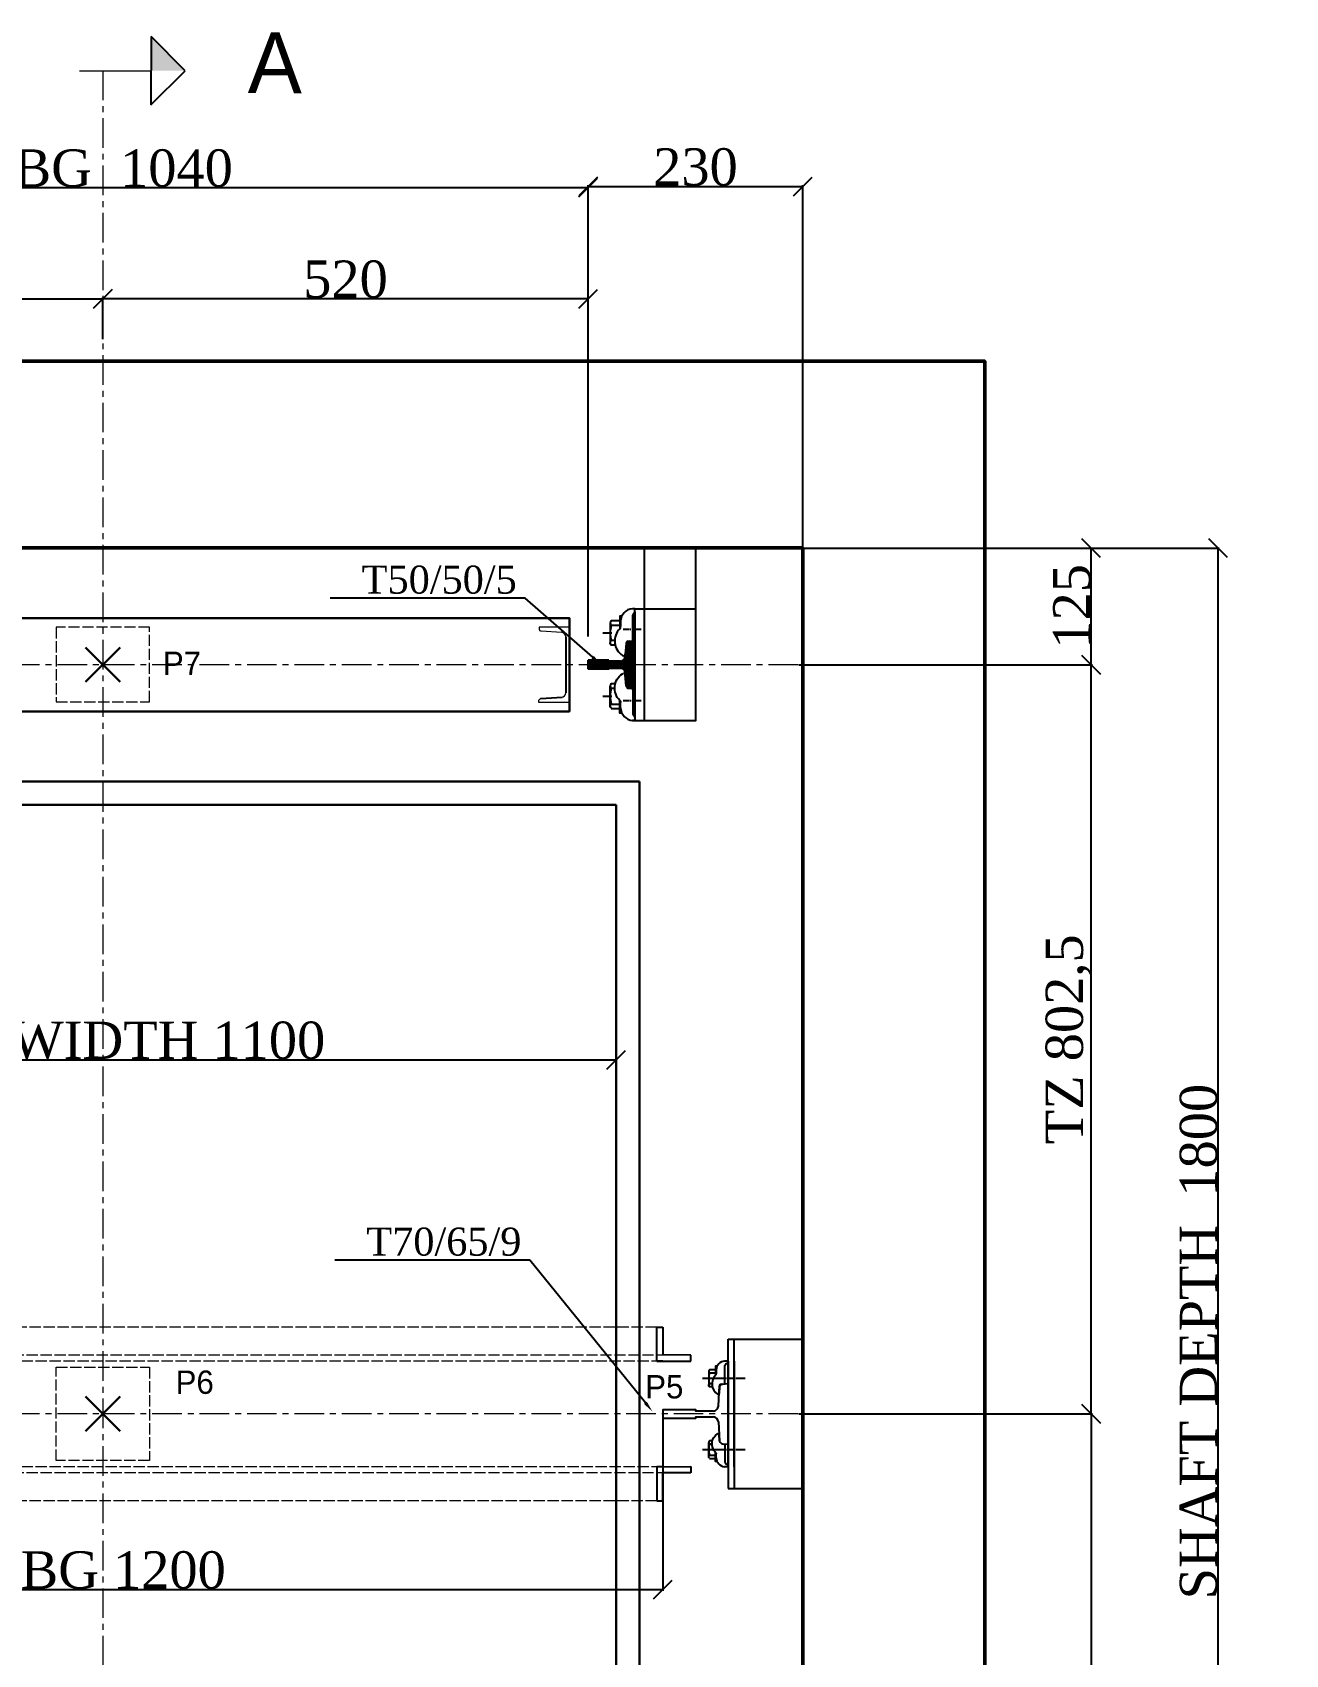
# Model space of a CAD drawing. Header units: millimetres. Extents: x -665 to 20582, y -27797 to 160.
# Drawn here: x 1153 to 2496, y -1739 to -1 of the extents above; entities that cross this region are included whole.
import ezdxf
from ezdxf import colors
from ezdxf.entities.mleader import LeaderData, LeaderLine
from ezdxf.math import Vec2, Vec3

# ---------------------------------------------------------------- set-up
doc = ezdxf.new("R2010")
doc.units = ezdxf.units.MM
for name, pattern in [('ACAD_ISO02W100', [15, 12, -3]), ('ACAD_ISO10W100', [18, 12, -3, 0, -3]), ('CENTER', [50.8, 31.75, -6.35, 6.35, -6.35]), ('CENTER2', [28.575, 19.05, -3.175, 3.175, -3.175])]:
    doc.linetypes.add(name, pattern=pattern)
for name, color, linetype in [('7', 6, 'ACAD_ISO10W100'), ('PDF_0', 7, 'Continuous'), ('PDF_gide rail', 7, 'Continuous')]:
    doc.layers.add(name, color=color, linetype=linetype)
for name, color, linetype, lineweight in [('Car', 3, 'Continuous', 18), ('CL', 2, 'CENTER', 0), ('DL', 8, 'ACAD_ISO02W100', 0), ('step&guides', 3, 'Continuous', 30), ('Wall', 1, 'Continuous', 50)]:
    doc.layers.add(name, color=color, linetype=linetype, lineweight=lineweight)
doc.styles.add('nassar2', font='cent.shx', dxfattribs={"height": 60})
doc.styles.add('top', font='cent.shx', dxfattribs={"height": 40})
doc.dimstyles.new('top', dxfattribs={"dimtxt": 35, "dimasz": 20, "dimexe": 1.25, "dimexo": 0.625, "dimtad": 1, "dimtxsty": 'top', "dimblk": 'OBLIQUE', "dimcen": 2.5, "dimadec": 0, "dimazin": 0, "dimtfac": 1, "dimtmove": 0, "dimatfit": 3, "dimldrblk": 'OBLIQUE', "dimfxl": 1, "dimarcsym": 0})
pattern_1 = [(45, (18743.22477, -10049.84649), (-0.08838834765, 0.08838834765), [])]

# ---------------------------------------------------------------- blocks, each defined once
blk = doc.blocks.new('_Oblique')
at = {"color": 0, "linetype": 'ByBlock', "lineweight": -2}
blk.add_line((-0.5, -0.5), (0.5, 0.5), dxfattribs=at)
blk = doc.blocks.new('*D3')
at = {"color": 0, "lineweight": -2, "transparency": 16777216}
for p, q in [((708.8, -552.9), (708.8, -285.3)), ((708.8, -286.6), (1228.8, -286.6)), ((1228.8, -321), (1228.8, -285.3))]:
    blk.add_line(p, q, dxfattribs=at)
at = {"layer": 'Defpoints', "color": 0, "transparency": 16777216}
for p in [(1228.8, -286.6), (1228.8, -321.6), (708.8, -553.6)]:
    blk.add_point(p, dxfattribs=at)
at = {"color": 0, "lineweight": -2, "transparency": 16777216, "xscale": 20, "yscale": 20, "zscale": 20, "rotation": 180}
blk.add_blockref('_Oblique', (708.8, -286.6), dxfattribs=at)
at = {"color": 0, "lineweight": -2, "transparency": 16777216, "xscale": 20, "yscale": 20, "zscale": 20}
blk.add_blockref('_Oblique', (1228.8, -286.6), dxfattribs=at)
at = {"color": 0, "transparency": 16777216, "insert": (968.8, -265.9), "char_height": 40, "attachment_point": 5, "style": 'top'}
blk.add_mtext('520', dxfattribs=at)
blk = doc.blocks.new('*D4')
at = {"color": 0, "lineweight": -2, "transparency": 16777216}
for p, q in [((1228.8, -329.8), (1228.8, -285.3)), ((1748.8, -286.6), (1228.8, -286.6)), ((1748.8, -552.9), (1748.8, -285.3))]:
    blk.add_line(p, q, dxfattribs=at)
at = {"layer": 'Defpoints', "color": 0, "transparency": 16777216}
for p in [(1228.8, -286.6), (1228.8, -330.4), (1748.8, -553.6)]:
    blk.add_point(p, dxfattribs=at)
at = {"color": 0, "lineweight": -2, "transparency": 16777216, "xscale": 20, "yscale": 20, "zscale": 20, "rotation": 180}
blk.add_blockref('_Oblique', (1228.8, -286.6), dxfattribs=at)
at = {"color": 0, "lineweight": -2, "transparency": 16777216, "xscale": 20, "yscale": 20, "zscale": 20}
blk.add_blockref('_Oblique', (1748.8, -286.6), dxfattribs=at)
at = {"color": 0, "transparency": 16777216, "insert": (1488.8, -265.9), "char_height": 40, "attachment_point": 5, "style": 'top'}
blk.add_mtext('520', dxfattribs=at)
blk = doc.blocks.new('*D5')
at = {"color": 0, "lineweight": -2, "transparency": 16777216}
for p, q in [((708.8, -648.2), (708.8, -166.3)), ((708.8, -167.5), (1748.8, -167.5)), ((1748.8, -648.2), (1748.8, -166.3))]:
    blk.add_line(p, q, dxfattribs=at)
at = {"layer": 'Defpoints', "color": 0, "transparency": 16777216}
for p in [(1748.8, -167.5), (708.8, -648.8), (1748.8, -648.8)]:
    blk.add_point(p, dxfattribs=at)
at = {"color": 0, "lineweight": -2, "transparency": 16777216, "xscale": 20, "yscale": 20, "zscale": 20, "rotation": 180}
blk.add_blockref('_Oblique', (708.8, -167.5), dxfattribs=at)
at = {"color": 0, "lineweight": -2, "transparency": 16777216, "xscale": 20, "yscale": 20, "zscale": 20}
blk.add_blockref('_Oblique', (1748.8, -167.5), dxfattribs=at)
at = {"color": 0, "transparency": 16777216, "insert": (1228.8, -146.9), "char_height": 40, "attachment_point": 5, "style": 'top'}
blk.add_mtext('DBG  1040', dxfattribs=at)
blk = doc.blocks.new('*D7')
at = {"color": 0, "lineweight": -2, "transparency": 16777216}
for p, q in [((1748.8, -648.2), (1748.8, -165)), ((1748.8, -166.3), (1978.8, -166.3)), ((1978.8, -677.9), (1978.8, -165))]:
    blk.add_line(p, q, dxfattribs=at)
at = {"layer": 'Defpoints', "color": 0, "transparency": 16777216}
for p in [(1978.8, -166.3), (1748.8, -648.8), (1978.8, -678.6)]:
    blk.add_point(p, dxfattribs=at)
at = {"color": 0, "lineweight": -2, "transparency": 16777216, "xscale": 20, "yscale": 20, "zscale": 20, "rotation": 180}
blk.add_blockref('_Oblique', (1748.8, -166.3), dxfattribs=at)
at = {"color": 0, "lineweight": -2, "transparency": 16777216, "xscale": 20, "yscale": 20, "zscale": 20}
blk.add_blockref('_Oblique', (1978.8, -166.3), dxfattribs=at)
at = {"color": 0, "transparency": 16777216, "insert": (1863.8, -145.7), "char_height": 40, "attachment_point": 5, "style": 'top'}
blk.add_mtext('230', dxfattribs=at)
blk = doc.blocks.new('*D15')
at = {"color": 0, "lineweight": -2, "transparency": 16777216}
for p, q in [((2210.6, -553.6), (2289.2, -553.6)), ((2287.9, -678.6), (2287.9, -553.6)), ((1974.4, -678.6), (2289.2, -678.6))]:
    blk.add_line(p, q, dxfattribs=at)
at = {"layer": 'Defpoints', "color": 0, "transparency": 16777216}
for p in [(2210, -553.6), (2287.9, -553.6), (1973.8, -678.6)]:
    blk.add_point(p, dxfattribs=at)
at = {"color": 0, "lineweight": -2, "transparency": 16777216, "xscale": 20, "yscale": 20, "zscale": 20}
for p, rotation in [((2287.9, -553.6), 90), ((2287.9, -678.6), 270)]:
    blk.add_blockref('_Oblique', p, dxfattribs=dict(at, rotation=rotation))
at = {"color": 0, "transparency": 16777216, "insert": (2267.3, -616.1), "char_height": 40, "attachment_point": 5, "rotation": 90, "style": 'top'}
blk.add_mtext('125', dxfattribs=at)
blk = doc.blocks.new('*D16')
at = {"color": 0, "lineweight": -2, "transparency": 16777216}
for p, q in [((1974.4, -1481.1), (2289.2, -1481.1)), ((2287.9, -1481.1), (2287.9, -2353.6)), ((1979.4, -2353.6), (2289.2, -2353.6))]:
    blk.add_line(p, q, dxfattribs=at)
at = {"layer": 'Defpoints', "color": 0, "transparency": 16777216}
for p in [(1973.8, -1481.1), (1978.8, -2353.6), (2287.9, -2353.6)]:
    blk.add_point(p, dxfattribs=at)
at = {"color": 0, "lineweight": -2, "transparency": 16777216, "xscale": 20, "yscale": 20, "zscale": 20}
for p, rotation in [((2287.9, -1481.1), 90), ((2287.9, -2353.6), 270)]:
    blk.add_blockref('_Oblique', p, dxfattribs=dict(at, rotation=rotation))
at = {"color": 0, "transparency": 16777216, "insert": (2263.7, -1917.3), "char_height": 40, "attachment_point": 5, "rotation": 90, "style": 'top'}
blk.add_mtext('872,5', dxfattribs=at)
blk = doc.blocks.new('*D17')
at = {"color": 0, "lineweight": -2, "transparency": 16777216}
for p, q in [((1979.4, -678.6), (2289.2, -678.6)), ((2287.9, -1481.1), (2287.9, -678.6)), ((1974.4, -1481.1), (2289.2, -1481.1))]:
    blk.add_line(p, q, dxfattribs=at)
at = {"layer": 'Defpoints', "color": 0, "transparency": 16777216}
for p in [(1978.8, -678.6), (2287.9, -678.6), (1973.8, -1481.1)]:
    blk.add_point(p, dxfattribs=at)
at = {"color": 0, "lineweight": -2, "transparency": 16777216, "xscale": 20, "yscale": 20, "zscale": 20}
for p, rotation in [((2287.9, -678.6), 90), ((2287.9, -1481.1), 270)]:
    blk.add_blockref('_Oblique', p, dxfattribs=dict(at, rotation=rotation))
at = {"color": 0, "transparency": 16777216, "insert": (2263.7, -1079.8), "char_height": 40, "attachment_point": 5, "rotation": 90, "style": 'top'}
blk.add_mtext('TZ 802,5', dxfattribs=at)
blk = doc.blocks.new('*D29')
at = {"color": 0, "lineweight": -2, "transparency": 16777216}
for p, q in [((628.8, -1486.2), (628.8, -1670.4)), ((1828.8, -1477.2), (1828.8, -1670.4)), ((628.8, -1669.2), (1828.8, -1669.2))]:
    blk.add_line(p, q, dxfattribs=at)
at = {"layer": 'Defpoints', "color": 0, "transparency": 16777216}
for p in [(1828.8, -1476.6), (628.8, -1485.6), (1828.8, -1669.2)]:
    blk.add_point(p, dxfattribs=at)
at = {"color": 0, "lineweight": -2, "transparency": 16777216, "xscale": 20, "yscale": 20, "zscale": 20, "rotation": 180}
blk.add_blockref('_Oblique', (628.8, -1669.2), dxfattribs=at)
at = {"color": 0, "lineweight": -2, "transparency": 16777216, "xscale": 20, "yscale": 20, "zscale": 20}
blk.add_blockref('_Oblique', (1828.8, -1669.2), dxfattribs=at)
at = {"color": 0, "transparency": 16777216, "insert": (1228.8, -1648.5), "char_height": 40, "attachment_point": 5, "style": 'top'}
blk.add_mtext('DBG 1200', dxfattribs=at)
blk = doc.blocks.new('*D30')
at = {"color": 0, "lineweight": -2, "transparency": 16777216}
for p, q in [((678.8, -829.2), (678.8, -1103.1)), ((1778.8, -829.2), (1778.8, -1103.1)), ((678.8, -1101.9), (1778.8, -1101.9))]:
    blk.add_line(p, q, dxfattribs=at)
at = {"layer": 'Defpoints', "color": 0, "transparency": 16777216}
for p in [(678.8, -828.6), (1778.8, -828.6), (1778.8, -1101.9)]:
    blk.add_point(p, dxfattribs=at)
at = {"color": 0, "lineweight": -2, "transparency": 16777216, "xscale": 20, "yscale": 20, "zscale": 20, "rotation": 180}
blk.add_blockref('_Oblique', (678.8, -1101.9), dxfattribs=at)
at = {"color": 0, "lineweight": -2, "transparency": 16777216, "xscale": 20, "yscale": 20, "zscale": 20}
blk.add_blockref('_Oblique', (1778.8, -1101.9), dxfattribs=at)
at = {"color": 0, "transparency": 16777216, "insert": (1228.8, -1081.3), "char_height": 40, "attachment_point": 5, "style": 'top'}
blk.add_mtext('CAR WIDTH 1100', dxfattribs=at)
blk = doc.blocks.new('*D21')
at = {"color": 0, "lineweight": -2, "transparency": 16777216}
for p, q in [((1974.4, -553.6), (2424.9, -553.6)), ((2423.7, -2353.6), (2423.7, -553.6)), ((1974.4, -2353.6), (2424.9, -2353.6))]:
    blk.add_line(p, q, dxfattribs=at)
at = {"layer": 'Defpoints', "color": 0, "transparency": 16777216}
for p in [(1973.8, -553.6), (2423.7, -553.6), (1973.8, -2353.6)]:
    blk.add_point(p, dxfattribs=at)
at = {"color": 0, "lineweight": -2, "transparency": 16777216, "xscale": 20, "yscale": 20, "zscale": 20}
for p, rotation in [((2423.7, -553.6), 90), ((2423.7, -2353.6), 270)]:
    blk.add_blockref('_Oblique', p, dxfattribs=dict(at, rotation=rotation))
at = {"color": 0, "transparency": 16777216, "insert": (2403, -1403.6), "char_height": 40, "attachment_point": 5, "rotation": 90, "style": 'top'}
blk.add_mtext('SHAFT DEPTH  1800', dxfattribs=at)

msp = doc.modelspace()

# ---------------------------------------------------------------- hatches: boundary and pattern name
h = msp.add_hatch()
h.set_pattern_fill('ANSI31', color=256)
h.set_pattern_definition(pattern_1)
h.paths.add_polyline_path([(1798.807, -653.433), (1793.508, -653.433, 0.26508525), (1790.007, -656.117), (1788.193, -670.566, -0.36605419), (1783.615, -674.801), (1771.035, -674.801), (1771.035, -673.901), (1748.807, -673.901), (1748.807, -678.433), (1798.807, -678.433)])
h = msp.add_hatch()
h.set_pattern_fill('ANSI31', color=256)
h.set_pattern_definition(pattern_1)
edge = h.paths.add_edge_path()
edge.add_line((1798.807, -703.905), (1793.508, -703.905))
edge.add_arc((1794.112, -699.492), 4.453, 202.826875, 262.21404, ccw=False)
edge.add_line((1790.007, -701.22), (1788.193, -686.772))
edge.add_arc((1783.399, -687.362), 4.83, 7.012299, 87.433754)
edge.add_line((1783.615, -682.536), (1771.035, -682.536))
edge.add_line((1771.035, -682.536), (1771.035, -683.437))
edge.add_line((1771.035, -683.437), (1748.807, -683.437))
edge.add_line((1748.807, -683.437), (1748.807, -678.433))
edge.add_line((1748.807, -678.433), (1798.807, -678.433))
edge.add_line((1798.807, -678.433), (1798.807, -703.905))
at = {"layer": 'Car', "lineweight": 25, "ltscale": 4, "transparency": 16777216}
h = msp.add_hatch(color=256, dxfattribs=at)
h.dxf.hatch_style = 1
h.paths.add_polyline_path([(1280.475, -42.296), (1280.576, -5.545), (1317.005, -42.397)])

# ---------------------------------------------------------------- linework, layer by layer
for p, q in [((483.807, -553.551), (1973.807, -553.551)), ((1798.807, -653.669), (1798.807, -618.617)), ((1798.807, -618.617), (1864.219, -618.617)), ((1725.031, -648.833), (1725.031, -708.779)), ((1793.508, -653.433), (1798.807, -653.433)), ((1798.807, -653.669), (1798.807, -703.669)), ((1748.807, -673.783), (1748.807, -683.083)), ((1771.035, -673.783), (1748.807, -673.783)), ((1748.807, -673.783), (1748.807, -683.083)), ((1748.807, -683.083), (1748.807, -673.783)), ((1748.807, -673.901), (1748.807, -683.201)), ((1771.035, -673.901), (1748.807, -673.901)), ((1748.807, -673.901), (1748.807, -683.201)), ((1771.035, -674.801), (1771.035, -673.783)), ((1783.615, -674.801), (1771.035, -674.801)), ((1771.035, -683.083), (1748.807, -683.083)), ((1771.035, -683.201), (1748.807, -683.201)), ((1771.035, -682.064), (1771.035, -683.083)), ((1783.615, -682.153), (1771.035, -682.153)), ((1793.508, -703.433), (1798.672, -703.433)), ((1793.508, -703.433), (1798.807, -703.433)), ((1798.807, -703.669), (1798.807, -738.249)), ((1796.306, -738.249), (1864.219, -738.249)), ((1898.807, -1401.051), (1978.807, -1401.051)), ((1898.807, -1448.551), (1898.807, -1513.551)), ((1828.807, -1476.551), (1828.807, -1485.551)), ((1898.807, -1561.051), (1978.807, -1561.051))]:
    msp.add_line(p, q)
at = {"ltscale": 5, "transparency": 33554666}
for p, q in [((1822.233, -1424.497), (1822.289, -1387.976)), ((1822.289, -1387.976), (1828.863, -1387.986)), ((1828.863, -1387.986), (1828.817, -1417.933)), ((1828.807, -1424.507), (1822.233, -1424.497)), ((1822.233, -1424.497), (1858.754, -1424.553)), ((1858.764, -1417.979), (1828.817, -1417.933)), ((1858.754, -1424.553), (1858.764, -1417.979)), ((1822.233, -1537.605), (1858.754, -1537.549)), ((1828.807, -1537.595), (1822.233, -1537.605)), ((1822.233, -1537.605), (1822.289, -1574.125)), ((1858.764, -1544.122), (1828.817, -1544.168)), ((1828.863, -1574.115), (1828.817, -1544.168)), ((1858.754, -1537.549), (1858.764, -1544.122)), ((1822.289, -1574.125), (1828.863, -1574.115))]:
    msp.add_line(p, q, dxfattribs=at)
msp.add_lwpolyline([(1808.807, -738.249), (1864.219, -738.249), (1864.219, -553.551), (1808.807, -553.551)], close=True)
at = {"layer": 'Car', "lineweight": 25, "ltscale": 4, "transparency": 33554666}
for p, q in [((1280.576, -5.545, -114), (1280.374, -79.047, -114)), ((1317.005, -42.397, -114), (1280.576, -5.545, -114)), ((1280.374, -79.047, -114), (1317.121, -42.523, -114))]:
    msp.add_line(p, q, dxfattribs=at)
at = {"layer": 'Car', "ltscale": 4, "transparency": 33554666}
msp.add_line((1203.687, -42.296, -114), (1280.475, -42.296, -114), dxfattribs=at)
at = {"layer": 'Car', "linetype": 'CENTER2', "lineweight": 30, "ltscale": 4, "transparency": 33554666}
for p, q in [((1210.311, -697.047), (1247.304, -660.054)), ((1247.304, -697.047), (1210.311, -660.054)), ((1247.304, -1499.547), (1210.311, -1462.554)), ((1210.311, -1499.547), (1247.304, -1462.554))]:
    msp.add_line(p, q, dxfattribs=at)
at = {"layer": 'CL'}
for p, q in [((1228.807, -42.296, -110.467), (1228.807, -3025.854)), ((1973.807, -678.551), (483.807, -678.551)), ((1973.807, -1481.051), (483.807, -1481.051))]:
    msp.add_line(p, q, dxfattribs=at)
at = {"layer": 'DL'}
for p, q in [((1822.289, -1387.976), (628.752, -1388.24)), ((1848.981, -1417.964), (598.851, -1418.294)), ((1858.754, -1424.497), (598.86, -1424.553)), ((1858.754, -1537.605), (598.86, -1537.881)), ((1848.981, -1544.137), (628.797, -1544.351)), ((1822.289, -1574.125), (633.276, -1574.381))]:
    msp.add_line(p, q, dxfattribs=at)
for points in [[(1178.944, -718.452), (1278.944, -718.452), (1278.944, -638.452), (1178.944, -638.452)], [(1278.807, -1531.051), (1178.807, -1531.051), (1178.807, -1431.051), (1278.807, -1431.051)]]:
    msp.add_lwpolyline(points, close=True, dxfattribs=at)
at = {"layer": 'PDF_0', "lineweight": 25}
for points in [[(1798.807, -618.617), (1796.306, -618.617)], [(1796.794, -651.324), (1796.794, -625.451)], [(1798.807, -622.081), (1798.807, -735.257)], [(1798.807, -735.257), (1798.807, -622.081)], [(1798.807, -622.081), (1798.807, -735.257)], [(1772.406, -633.95), (1772.406, -655.43)], [(1773.362, -631.309), (1782.637, -631.309)], [(1783.613, -631.797), (1783.613, -637.656)], [(1786.276, -640.422), (1792.917, -640.422)], [(1793.543, -640.422), (1794.582, -640.422)], [(1795.478, -640.422), (1805.492, -640.422)], [(1764.575, -644.49), (1772.385, -644.49)], [(1764.575, -644.49), (1772.385, -644.49)], [(1773.362, -644.49), (1774.338, -644.49)], [(1777.267, -652.789), (1773.362, -652.789)], [(1789.471, -655.718), (1788.495, -667.434)], [(1791.424, -653.277), (1793.377, -653.277), (1795.993, -653.188)], [(1789.471, -701.148), (1788.495, -689.431)], [(1772.406, -722.915), (1772.406, -701.436)], [(1777.267, -704.077), (1773.362, -704.077)], [(1791.424, -703.588), (1793.377, -703.588), (1795.993, -703.677)], [(1796.794, -705.541), (1796.794, -731.414)], [(1698.127, -714.915), (1720.783, -713.499)], [(1764.575, -712.376), (1772.385, -712.376)], [(1764.575, -712.376), (1772.385, -712.376)], [(1773.362, -712.376), (1774.338, -712.376)], [(1773.362, -725.556), (1782.637, -725.556)], [(1783.613, -725.068), (1783.613, -719.21)], [(1786.276, -716.914), (1792.917, -716.914)], [(1793.543, -716.914), (1794.582, -716.914)], [(1795.478, -716.914), (1805.492, -716.914)], [(1798.807, -738.249), (1796.306, -738.249)], [(1898.807, -1537.639), (1898.807, -1401.051)], [(1905.299, -1537.639), (1905.299, -1401.051)], [(1898.807, -1424.463), (1895, -1424.463)], [(1896.039, -1424.463), (1896.039, -1424.463)], [(1898.807, -1424.463), (1898.807, -1537.639)], [(1898.807, -1424.463), (1898.807, -1561.051)], [(1905.299, -1424.463), (1905.299, -1537.639)], [(1905.299, -1537.639), (1905.299, -1424.463)], [(1905.299, -1424.463), (1905.299, -1537.639)], [(1905.299, -1424.463), (1905.299, -1561.051)], [(1878.057, -1435.333), (1878.057, -1450.56)], [(1878.735, -1433.461), (1885.31, -1433.461)], [(1886.002, -1433.807), (1886.002, -1437.96)], [(1895.346, -1447.65), (1895.346, -1429.308)], [(1897.423, -1427.231), (1898.807, -1427.231)], [(1871.467, -1442.805), (1878.389, -1442.805)], [(1878.735, -1442.805), (1879.773, -1442.805)], [(1881.503, -1448.688), (1878.735, -1448.688)], [(1880.119, -1442.805), (1887.041, -1442.805)], [(1887.387, -1442.805), (1888.425, -1442.805)], [(1888.771, -1442.805), (1895.692, -1442.805)], [(1889.697, -1451.877), (1889.328, -1459.063)], [(1889.463, -1459.07), (1889.463, -1459.07)], [(1891.54, -1449.034), (1892.924, -1449.034), (1894.771, -1448.875)], [(1896.385, -1442.805), (1897.077, -1442.805)], [(1897.769, -1442.805), (1904.41, -1442.805)], [(1905.036, -1442.805), (1906.075, -1442.805)], [(1906.971, -1442.805), (1916.985, -1442.805)], [(1878.057, -1526.769), (1878.057, -1511.541)], [(1889.697, -1510.225), (1889.328, -1503.038)], [(1889.463, -1503.031), (1889.463, -1503.031)], [(1871.467, -1519.297), (1878.389, -1519.297)], [(1881.503, -1513.413), (1878.735, -1513.413)], [(1878.735, -1519.297), (1879.773, -1519.297)], [(1878.735, -1528.641), (1885.31, -1528.641)], [(1880.119, -1519.297), (1887.041, -1519.297)], [(1886.002, -1528.295), (1886.002, -1524.142)], [(1887.387, -1519.297), (1888.425, -1519.297)], [(1888.771, -1519.297), (1895.692, -1519.297)], [(1895.346, -1514.452), (1895.346, -1532.794)], [(1896.385, -1519.297), (1897.077, -1519.297)], [(1897.769, -1519.297), (1904.41, -1519.297)], [(1905.036, -1519.297), (1906.075, -1519.297)], [(1906.971, -1519.297), (1916.985, -1519.297)], [(1898.807, -1537.639), (1895, -1537.639)], [(1896.039, -1537.639), (1896.039, -1537.639)], [(1897.423, -1534.87), (1898.807, -1534.87)]]:
    msp.add_lwpolyline(points, dxfattribs=at)
at = {"layer": 'PDF_0', "lineweight": 13}
msp.add_lwpolyline([(1698.127, -714.915), (1697.654, -714.915), (1697.182, -715.387), (1696.71, -715.859), (1696.238, -716.331), (1695.766, -716.803), (1695.766, -717.275), (1695.766, -718.691), (1728.807, -718.691), (1728.807, -638.449), (1696.238, -638.449), (1696.238, -639.865), (1696.238, -640.337), (1696.238, -640.809), (1696.71, -641.281), (1696.71, -641.753), (1697.182, -641.753), (1697.654, -642.225), (1698.127, -642.225), (1698.599, -642.225), (1720.311, -643.641)], dxfattribs=at)
at = {"layer": 'PDF_0', "lineweight": 25}
for points in [[(1773.358, -631.708, 0.42555746), (1773.362, -636.191), (1782.637, -636.191)], [(1782.625, -640.092, 0.4769017), (1785.59, -668.544, 0.14500939), (1786.787, -668.899)], [(1784.59, -626.428), (1782.637, -626.428), (1782.637, -640.096, 0.19879356), (1783.613, -637.9)], [(1777.755, -657.671), (1773.362, -657.671, -0.42555746), (1773.358, -653.187)], [(1782.625, -716.773, -0.4769017), (1785.59, -688.321, -0.14500939), (1786.787, -687.967)], [(1777.755, -699.195), (1773.362, -699.195, 0.42555746), (1773.358, -703.678)], [(1773.358, -725.158, -0.42555746), (1773.362, -720.674), (1782.637, -720.674)], [(1784.59, -730.438), (1782.637, -730.438), (1782.637, -716.769, -0.19879356), (1783.613, -718.966)], [(1878.732, -1433.743, 0.42555746), (1878.735, -1436.922), (1885.31, -1436.922)], [(1885.302, -1439.687, 0.4769017), (1887.404, -1459.857, 0.14500939), (1888.252, -1460.109)], [(1886.694, -1430), (1885.31, -1430), (1885.31, -1439.69, 0.19879356), (1886.002, -1438.133)], [(1881.849, -1452.149), (1878.735, -1452.149, -0.42555746), (1878.732, -1448.971)], [(1881.849, -1509.953), (1878.735, -1509.953, 0.42555746), (1878.732, -1513.131)], [(1885.302, -1522.414, -0.4769017), (1887.404, -1502.244, -0.14500939), (1888.252, -1501.993)], [(1878.732, -1528.358, -0.42555746), (1878.735, -1525.18), (1885.31, -1525.18)], [(1886.694, -1532.101), (1885.31, -1532.101), (1885.31, -1522.411, -0.19879356), (1886.002, -1523.969)]]:
    msp.add_lwpolyline(points, format="xyb", dxfattribs=at)
for centre, radius, start, end in [((1797.456, -632.417), 13.848, 94.764301, 178.447705), ((1799.853, -625.581), 3.062, 109.97479, 177.565369), ((1805.824, -644.734), 33.439, 165.750386, 194.249614), ((1792.564, -656.191), 3.129, 111.372873, 171.307511), ((1794.663, -651.512), 2.139, 308.432243, 5.040786), ((1787.224, -667.68), 1.295, 250.254053, 10.952428), ((1805.824, -712.131), 33.439, 165.750386, 194.249614), ((1792.564, -700.675), 3.129, 188.692489, 248.627127), ((1794.663, -705.353), 2.139, 354.959214, 51.567757), ((1797.456, -724.449), 13.848, 181.552295, 265.235699), ((1799.853, -731.284), 3.062, 182.434631, 250.02521), ((1895.816, -1434.246), 9.817, 94.764301, 178.447705), ((1901.748, -1442.978), 23.705, 165.750386, 194.249614), ((1897.515, -1429.4), 2.171, 92.434631, 177.565369), ((1888.211, -1458.99), 1.119, 272.099382, 356.25679), ((1892.06, -1451.483), 2.503, 101.990352, 160.702621), ((1894.143, -1447.832), 1.217, 301.035537, 8.62894), ((1888.211, -1503.111), 1.119, 3.74321, 87.900618), ((1901.748, -1519.124), 23.705, 165.750386, 194.249614), ((1895.816, -1527.856), 9.817, 181.552295, 265.235699), ((1894.143, -1514.269), 1.217, 351.37106, 58.964463), ((1897.515, -1532.701), 2.171, 182.434631, 267.565369)]:
    msp.add_arc(centre, radius, start, end, dxfattribs=at)
at = {"layer": 'PDF_0', "lineweight": 13}
for centre, radius, start, end in [((1718.989, -649.584), 6.088, 7.084044, 77.463334), ((1719.987, -708.486), 5.052, 273.361842, 356.68247)]:
    msp.add_arc(centre, radius, start, end, dxfattribs=at)
at = {"layer": 'PDF_gide rail', "lineweight": 25}
for points in [[(1790.007, -656.117), (1788.221, -670.639)], [(1790.007, -700.748), (1788.221, -686.227)], [(1790.007, -700.748), (1788.221, -686.227)], [(1888.628, -1472.663), (1889.697, -1450.655)], [(1892.914, -1513.077), (1898.807, -1513.551), (1898.807, -1448.551), (1898.807, -1448.551)], [(1892.914, -1449.025), (1898.807, -1448.551), (1898.807, -1513.551), (1898.807, -1513.551)], [(1883.231, -1478.051), (1864.078, -1478.051), (1864.078, -1476.551), (1828.807, -1476.551), (1828.807, -1485.551), (1864.078, -1485.551), (1864.078, -1484.051), (1883.231, -1484.051)], [(1888.628, -1489.439), (1889.697, -1510.225)]]:
    msp.add_lwpolyline(points, dxfattribs=at)
for centre, radius, start, end in [((1794.112, -657.845), 4.453, 97.78596, 157.173125), ((1783.399, -669.976), 4.83, 272.566246, 353.433042), ((1783.721, -686.665), 4.514, 4.441437, 91.341102), ((1794.112, -699.02), 4.453, 202.826875, 262.21404), ((1794.112, -699.02), 4.453, 202.826875, 262.21404), ((1893.59, -1453.027), 4.059, 99.590679, 163.538462), ((1881.227, -1470.646), 7.671, 285.142512, 344.7569), ((1881.227, -1491.456), 7.671, 15.2431, 74.857488), ((1893.59, -1509.075), 4.059, 196.461538, 260.409321), ((1893.59, -1509.075), 4.059, 196.461538, 260.409321)]:
    msp.add_arc(centre, radius, start, end, dxfattribs=at)
at = {"layer": 'step&guides'}
for p, q in [((653.807, -803.551), (1803.807, -803.551)), ((1803.807, -803.551), (1803.807, -2158.551)), ((678.807, -828.551), (1778.807, -828.551)), ((1778.807, -828.551), (1778.807, -2133.551))]:
    msp.add_line(p, q, dxfattribs=at)
msp.add_lwpolyline([(728.807, -728.551), (1728.807, -728.57), (1728.807, -628.57), (728.807, -628.551)], close=True, dxfattribs=at)
at = {"layer": 'Wall'}
for points in [[(1713.807, -2553.551), (2173.807, -2553.551), (2173.807, -353.551), (283.807, -353.551), (283.807, -2553.551), (743.807, -2553.551)], [(743.807, -2353.551), (478.807, -2353.551), (478.807, -553.551), (1978.807, -553.551), (1978.807, -2353.551), (1713.807, -2353.551)]]:
    msp.add_lwpolyline(points, dxfattribs=at)

# ---------------------------------------------------------------- texts
at = {"ltscale": 4, "transparency": 33554666, "insert": (1442.297, -1.5, -114), "char_height": 65, "attachment_point": 3, "rotation": 359.727953}
msp.add_mtext_dynamic_manual_height_columns('A', width=315.98199, gutter_width=125, heights=[0], dxfattribs=at)
at = {"linetype": 'ACAD_ISO02W100', "ltscale": 4, "transparency": 33554666, "char_height": 25}
for s, insert, attachment_point in [('P7', (1293.106, -664.574), 1), ('P6', (1306.767, -1434.579), 1), ('P5', (1850.832, -1439.458), 3)]:
    msp.add_mtext_dynamic_manual_height_columns(s, width=377.71746, gutter_width=125, heights=[0], dxfattribs=dict(at, insert=insert, attachment_point=attachment_point))
at = {"layer": '7', "ltscale": 4, "char_height": 30, "attachment_point": 3}
for s, insert in [('{\\Fcent|c0;T50/50/5}', (1672.284, -572.433)), ('{\\Fcent|c0;T70/65/9}', (1677.284, -1281.486))]:
    msp.add_mtext_dynamic_manual_height_columns(s, width=812.66208, gutter_width=175, heights=[0], dxfattribs=dict(at, insert=insert))

# ---------------------------------------------------------------- dimensions: what is measured, and where the dimension line sits
for base, p1, p2, text, picture, middle in [((1748.807, -167.534), (708.807, -648.783), (1748.807, -648.783), 'DBG  <>', '*D5', (1228.807, -167.534)), ((1778.807, -1101.878), (678.807, -828.551), (1778.807, -828.551), 'CAR WIDTH <>', '*D30', (1228.807, -1101.878)), ((1828.807, -1669.173), (628.807, -1485.551), (1828.807, -1476.551), 'DBG <>', '*D29', (1228.807, -1669.173))]:
    dim = msp.add_linear_dim(base=base, p1=p1, p2=p2, text=text, dimstyle='top')
    dim.commit()
    dim.dimension.update_dxf_attribs({"geometry": picture, "text_midpoint": middle, "dimtype": 160})
for base, p1, p2, angle, picture, middle in [((1978.807, -166.284), (1748.807, -648.783), (1978.807, -678.551), 180, '*D7', (1863.807, -166.284)), ((1228.807, -286.567), (1748.807, -553.551), (1228.807, -330.401), 180, '*D4', (1488.807, -286.567)), ((2287.944, -553.551), (1973.807, -678.551), (2209.987, -553.551), 90, '*D15', (2287.944, -616.051)), ((2287.944, -2353.551), (1973.807, -1481.051), (1978.807, -2353.551), 90, '*D16', (2287.944, -1917.301))]:
    dim = msp.add_linear_dim(base=base, p1=p1, p2=p2, angle=angle, dimstyle='top')
    dim.commit()
    dim.dimension.update_dxf_attribs({"geometry": picture, "text_midpoint": middle, "dimtype": 160})
dim = msp.add_linear_dim(base=(1228.807, -286.567), p1=(708.807, -553.551), p2=(1228.807, -321.603), dimstyle='top')
dim.commit()
dim.dimension.update_dxf_attribs({"geometry": '*D3', "text_midpoint": (968.807, -286.567), "dimtype": 160})
for base, p1, p2, text, picture, middle in [((2423.667, -553.551), (1973.807, -2353.551), (1973.807, -553.551), 'SHAFT DEPTH  <>', '*D21', (2423.667, -1403.551)), ((2287.944, -678.551), (1973.807, -1481.051), (1978.807, -678.551), 'TZ <>', '*D17', (2287.944, -1079.801))]:
    dim = msp.add_linear_dim(base=base, p1=p1, p2=p2, angle=90, text=text, dimstyle='top')
    dim.commit()
    dim.dimension.update_dxf_attribs({"geometry": picture, "text_midpoint": middle, "dimtype": 160})

# ---------------------------------------------------------------- leaders
ml = msp.add_multileader_mtext('Standard')
ml.set_content('', color=256, style='nassar2')
ml.set_leader_properties()
ml.build(insert=Vec2(0, 0))
ml.multileader.update_dxf_attribs({"text_left_attachment_type": 6, "text_right_attachment_type": 6, "arrow_head_size": 12})
ctx = ml.context
ctx.base_point, ctx.char_height, ctx.arrow_head_size, ctx.landing_gap_size, ctx.plane_origin = Vec3(1472.214, -607.197), 60, 12, 0.09, Vec3(1783.361, -488.537)
ctx.left_attachment, ctx.right_attachment, ctx.text_align_type = 6, 6, 2
notes = []
notes.append((ctx, [(0, (1, 1, 0), (1681.265, -607.197), (-1, 0), 208.871, [(0, [(1762.678, -678.551)], 0, [])])]))
ctx.mtext.insert, ctx.mtext.alignment, ctx.mtext.flow_direction = Vec3(1472.304, -547.197), 3, 5
ml = msp.add_multileader_mtext('Standard')
ml.set_content('', color=256, style='nassar2')
ml.set_leader_properties()
ml.build(insert=Vec2(0, 0))
ml.multileader.update_dxf_attribs({"text_left_attachment_type": 6, "text_right_attachment_type": 6, "arrow_head_size": 12})
ctx = ml.context
ctx.base_point, ctx.char_height, ctx.arrow_head_size, ctx.landing_gap_size, ctx.plane_origin = Vec3(1477.214, -1316.251), 60, 12, 0.09, Vec3(1858.361, -1288.461)
ctx.left_attachment, ctx.right_attachment, ctx.text_align_type = 6, 6, 2
notes.append((ctx, [(0, (1, 1, 0), (1686.265, -1316.251), (-1, 0), 208.871, [(0, [(1817.678, -1478.475)], 0, [])])]))
ctx.mtext.insert, ctx.mtext.alignment, ctx.mtext.flow_direction = Vec3(1477.304, -1256.251), 3, 5
for ctx, leaders in notes:
    for number, flags, end, landing, length, lines in leaders:
        leader = LeaderData()
        leader.index, (leader.has_last_leader_line, leader.has_dogleg_vector, leader.attachment_direction) = number, flags
        leader.last_leader_point, leader.dogleg_vector, leader.dogleg_length = Vec3(end), Vec3(landing), length
        for number, points, colour, breaks in lines:
            line = LeaderLine()
            line.index, line.vertices, line.color, line.breaks = number, Vec3.list(points), colors.encode_raw_color(colour), breaks
            leader.lines.append(line)
        ctx.leaders.append(leader)

doc.saveas('drawing.dxf')
